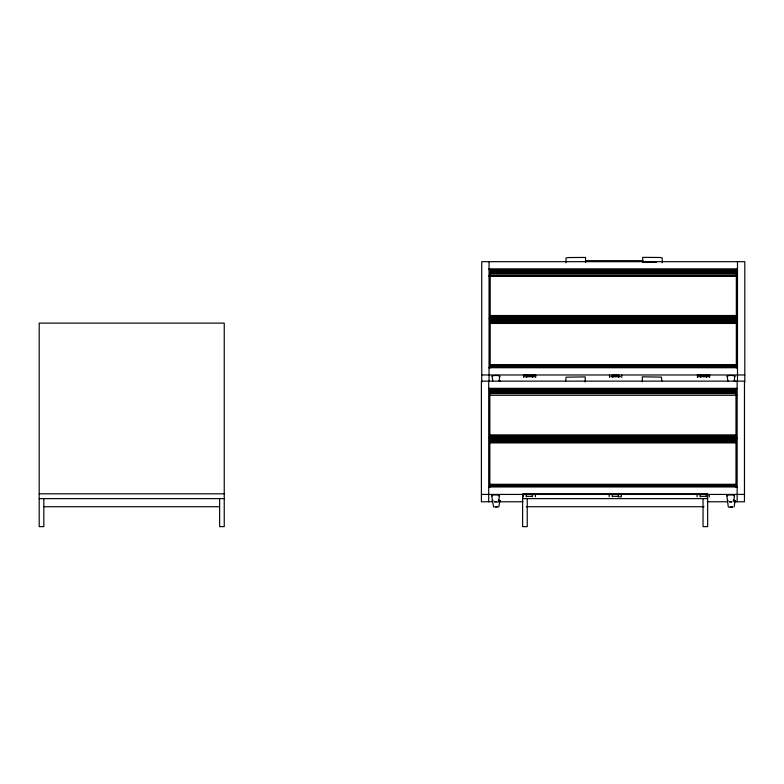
<?xml version="1.0" encoding="UTF-8"?>
<svg xmlns="http://www.w3.org/2000/svg" width="784" height="784" viewBox="0 0 784 784"><rect width="100%" height="100%" fill="white"/><g stroke="black" fill="none" stroke-linecap="round" stroke-linejoin="round"><path stroke-width="1.18" d="M499.114 380.985L499.78 376.134M498.595 501.652L499.437 495.586M500.055 500.623L498.702 507.101M734.187 380.985L734.863 376.144M733.677 501.662L734.52 495.596M735.127 500.751L734.069 507.111M498.555 501.74L497.634 502.172M618.948 375.693L618.576 375.938M612.667 375.938L611.873 375.693M709.148 376.692L697.927 376.692M534.874 376.732L524.378 376.732M706.864 375.732L706.276 375.908M620.458 376.722L610.795 376.722M585.579 260.66L642.958 260.66M642.684 262.179L656.286 262.248M489.049 268.873L737.489 268.873M489.049 269.294L490.206 269.294L490.206 367.931L489.049 367.931M737.489 269.294L736.343 269.294L736.343 367.931L737.489 367.931M490.206 269.637L736.343 269.637M490.206 270.186L736.343 270.186M490.206 270.362L736.343 270.362M490.206 270.47L736.343 270.47M490.206 270.598L736.343 270.598M490.206 270.774L736.343 270.852M490.206 271.607L736.343 271.607M490.206 272.126L736.343 272.126M490.206 272.44L736.343 272.44M490.206 272.587L736.343 272.656M490.206 272.93L736.343 272.861M490.206 273.185L736.343 273.185M490.206 273.381L736.343 273.381M490.206 274.135L736.343 274.135M489.049 275.821L736.274 275.821M489.049 276.213L736.274 276.174M490.206 315.511L736.343 315.511M490.206 316.344L736.343 316.344M490.206 316.471L736.343 316.471M490.206 316.726L736.343 316.648M490.206 317.481L736.343 317.481M490.206 317.598L736.343 317.598M490.206 317.863L736.343 317.775M490.206 318L736.343 318M490.206 318.314L736.343 318.314M489.049 318.618L490.206 318.618M736.343 318.618L737.489 318.618M490.206 318.951L736.343 318.951M490.206 319.059L736.343 319.059M490.206 319.5L736.343 319.5M490.206 319.676L736.343 319.676M490.206 319.784L736.343 319.784M490.206 319.911L736.343 319.911M490.206 320.088L736.343 320.176M490.206 320.921L736.343 320.921M490.206 321.048L736.343 321.048M490.206 321.44L736.343 321.44M490.206 321.754L736.343 321.754M490.206 321.901L736.343 321.969M490.206 322.175L736.343 322.244M490.206 322.498L736.343 322.498M490.206 322.704L736.343 322.704M490.206 323.449L736.343 323.449M490.206 364.825L736.343 364.825M490.206 365.373L736.343 365.373M490.206 365.658L736.343 365.658M490.206 365.785L736.343 365.785M490.206 365.961L736.343 366.05M490.206 366.794L736.343 366.794M490.206 366.922L736.343 366.922M490.206 367.098L736.343 367.177M489.049 367.51L737.489 367.51M490.206 367.627L736.343 367.627M481.739 374.968L744.8 374.968M526.662 375.291L532.591 375.291M612.667 375.262L618.586 375.262M700.573 375.301L706.502 375.301M612.667 375.712L618.586 375.712M526.662 375.752L532.591 375.752M700.573 375.752L706.502 375.752M488.706 388.335L737.146 388.335M488.706 388.756L489.853 388.756L489.853 487.393M737.146 388.756L735.99 388.756L735.99 487.393M489.853 389.099L735.99 389.099M489.853 389.638L735.99 389.638M489.853 389.932L735.99 389.932M489.853 390.05L735.99 390.05M489.853 391.059L735.99 391.059M489.853 391.187L735.99 391.187M489.853 391.579L735.99 391.579M489.853 391.892L735.99 391.892M489.853 392.647L735.99 392.647M489.853 392.843L735.99 392.843M489.853 393.588L735.99 393.588M489.931 395.283L737.146 395.283M489.853 434.973L735.99 434.973M489.853 435.512L735.99 435.512M489.853 435.688L735.99 435.806M489.853 435.924L735.99 435.924M489.853 436.1L735.99 436.1M489.853 436.188L735.99 436.188M489.853 436.933L735.99 436.933M489.853 437.06L735.99 437.06M489.853 437.452L735.99 437.452M489.853 437.766L735.99 437.766M488.706 438.07L489.853 438.07M735.99 438.07L737.146 438.07M489.853 438.413L735.99 438.413M489.853 438.521L735.99 438.521M489.853 438.962L735.99 438.962M489.853 439.138L735.99 439.246M489.853 439.373L735.99 439.373M489.853 439.55L735.99 439.55M489.853 439.628L735.99 439.628M489.853 440.383L735.99 440.383M489.853 440.5L735.99 440.5M489.853 440.677L735.99 440.677M489.853 440.765L735.99 440.765M489.853 440.902L735.99 440.902M489.853 441.216L735.99 441.216M489.853 441.96L735.99 441.96M489.853 442.156L735.99 442.156M489.853 442.911L735.99 442.911M489.853 484.287L735.99 484.287M489.853 484.835L735.99 484.835M489.853 485.12L735.99 485.012M489.853 485.247L735.99 485.247M489.853 486.256L735.99 486.256M489.853 486.374L735.99 486.374M488.706 486.962L737.146 486.962M39.2 493.812L224.244 493.812M481.396 494.43L744.457 494.43M526.319 496.36L532.238 496.36M612.314 496.321L618.243 496.321M700.23 496.36L706.149 496.36M39.2 498.624L224.244 498.624M522.614 498.624L707.658 498.624M492.372 501.77L481.396 501.77L481.396 381.132L744.457 381.132L744.457 501.77L734.696 501.77M499.722 501.77L522.967 501.77M707.776 501.77L727.356 501.77M44.071 506.719L219.373 506.719M526.27 506.719L704.003 506.719M729.247 507.336L728.277 506.817L726.827 495.596M493.704 507.101L492.362 500.623M727.17 376.144L727.846 380.985M492.097 376.134L492.764 380.985M491.744 495.586L492.587 501.652M744.8 382.308L744.8 261.68L481.739 261.68L481.739 382.308M737.489 261.68L737.489 381.083M737.146 381.132L737.146 501.77M709.647 377.388L709.647 375.085L706.502 375.105L706.502 377.388M709.304 496.84L709.304 494.547L706.149 494.557L706.149 496.831M703.042 498.624L703.042 526.632L707.658 526.632L707.658 493.812L522.614 493.812L522.614 526.632L527.23 526.632L527.23 498.624M700.573 377.388L700.573 375.085L697.417 375.105L697.417 377.388M700.23 496.831L700.23 494.547L697.074 494.557L697.074 496.831M662.225 262.816L662.225 257.897L660.226 257.475L642.684 257.368L642.684 262.326M661.872 380.955L661.402 377.104L642.341 376.82L642.341 381.788M621.741 375.046L621.741 377.339M618.586 375.046L618.586 377.339M612.667 375.046L612.667 377.339M612.314 496.801L612.314 494.498L609.168 494.518L609.168 496.801M609.511 375.046L609.511 377.339M585.56 262.405L585.56 257.436L568.331 257.544L566.028 257.965L566.028 262.777M585.217 381.857L585.217 376.898L566.146 377.173L565.676 381.034M535.737 377.378L535.737 375.085L532.591 375.095L532.591 377.378M535.394 496.821L535.394 494.537L532.238 494.557L532.238 496.821M526.662 377.378L526.662 375.085L523.516 375.095L523.516 377.378M526.319 496.821L526.319 494.537L523.163 494.557L523.163 496.84M489.049 261.68L489.049 381.083M488.706 381.132L488.706 501.77M219.628 498.624L219.628 526.632L224.244 526.632L224.244 323.116L39.2 323.116L39.2 526.632L43.816 526.632L43.816 498.624M499.271 380.701A3.842 0.666 0 0 1 500.27 381.347M734.353 380.828A3.842 0.666 0 0 1 735.343 381.465M727.915 381.465A3.842 0.666 0 0 1 727.915 381.122M492.607 376.467A3.842 0.666 0 0 1 495.939 375.467A3.842 0.666 0 0 1 499.271 376.467M727.689 376.477A3.842 0.666 0 0 1 731.021 375.467A3.842 0.666 0 0 1 734.343 376.477M498.124 500.045A3.842 0.666 0 0 1 499.918 500.8M492.871 500.956A3.842 0.666 0 0 1 492.871 500.29M733.207 500.172A3.842 0.666 0 0 1 735 500.927M727.954 501.084A3.842 0.666 0 0 1 727.954 500.417M492.264 495.929A3.842 0.666 0 0 1 495.596 494.92A3.842 0.666 0 0 1 498.928 495.929M727.336 495.929A3.842 0.666 0 0 1 730.668 494.929A3.842 0.666 0 0 1 734 495.929M494.479 501.789L496.742 501.838L494.596 501.74M495.096 506.827L497.36 506.876L495.096 506.827M729.561 501.789L731.825 501.848L729.561 501.789M730.169 506.954L732.442 507.003L730.169 506.954M735.99 390.226L489.853 390.226L735.99 390.314M735.99 391.363L489.853 391.363L735.99 391.451M735.99 485.423L489.853 485.423L735.99 485.502M621.389 494.518L618.243 494.518L618.243 496.801L621.389 496.801L621.389 494.498"/></g></svg>
